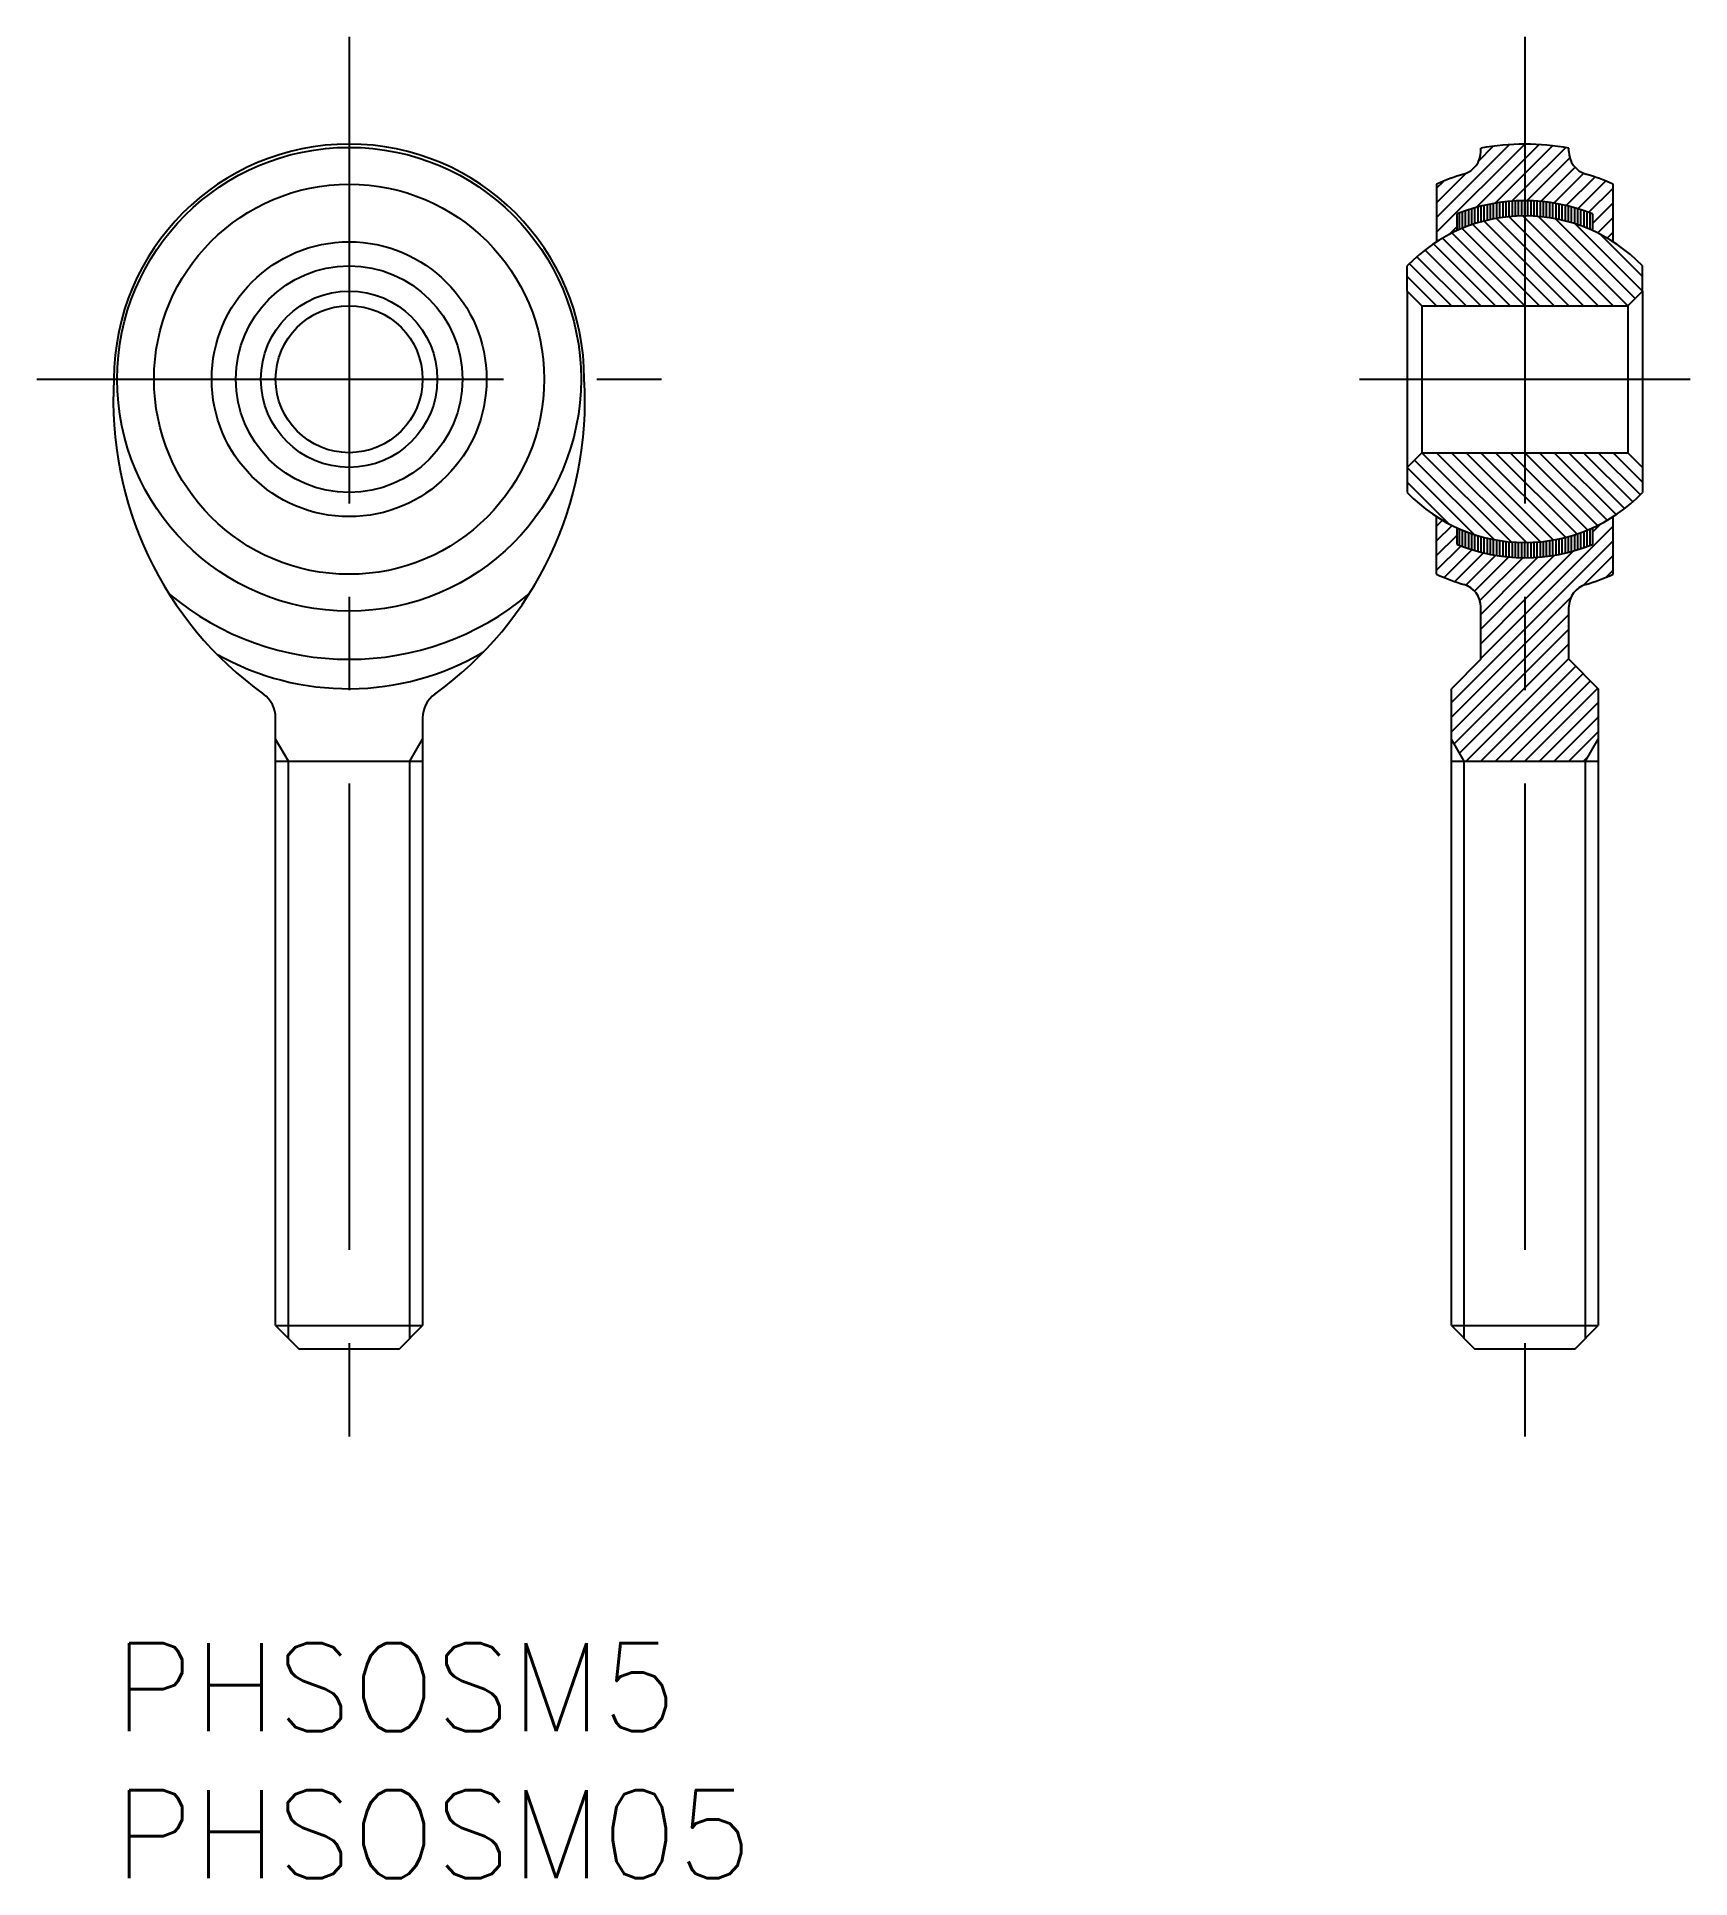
# Model space of a CAD drawing. Extents: x -2.6 to 53.6, y -8 to 54.7.
import ezdxf

# ---------------------------------------------------------------- set-up
doc = ezdxf.new("R2010")
doc.units = 0
doc.header["$LTSCALE"] = 0.5
doc.linetypes.add('CENTER', pattern=[50.8, 31.75, -6.35, 6.35, -6.35])
for name, color, linetype in [('MSM_CENTER', 1, 'CENTER'), ('MSM_CONTINUOUS', 7, 'CONTINUOUS'), ('MSM_NARROW', 5, 'CONTINUOUS'), ('MSM_PART_NUMBER', 7, 'CONTINUOUS')]:
    doc.layers.add(name, color=color, linetype=linetype)
doc.styles.get("Standard").update_dxf_attribs({"font": 'txt.shx', "height": 3, "bigfont": 'bigfont.shx'})

msp = doc.modelspace()

# ---------------------------------------------------------------- linework, layer by layer
at = {"layer": 'MSM_CENTER'}
for p, q in [((8, 54.65), (8, 6.35)), ((48, 54.65), (48, 6.35)), ((-2.625, 43), (18.625, 43)), ((42.375, 43), (53.625, 43))]:
    msp.add_line(p, q, dxfattribs=at)
at = {"layer": 'MSM_CONTINUOUS'}
for p, q in [((46.5, 50.749), (46.5, 50.858)), ((49.5, 50.749), (49.5, 50.858)), ((45, 49.637), (45, 47.676)), ((51, 47.676), (51, 49.637)), ((45.7, 48.058), (45.7, 48.623)), ((50.3, 48.623), (50.3, 48.058)), ((44, 46), (44, 46.856)), ((52, 46), (52, 46.856)), ((44, 46), (44, 40)), ((44, 46), (44.5, 45.5)), ((52, 46), (51.5, 45.5)), ((52, 46), (52, 40)), ((44.5, 45.5), (51.5, 45.5)), ((44.5, 45.5), (44.5, 40.5)), ((51.5, 45.5), (51.5, 40.5)), ((44, 40), (44.5, 40.5)), ((44.5, 40.5), (51.5, 40.5)), ((52, 40), (51.5, 40.5)), ((44, 40), (44, 39.144)), ((52, 40), (52, 39.144)), ((45, 36.363), (45, 38.324)), ((51, 36.363), (51, 38.324)), ((45.7, 37.377), (45.7, 37.942)), ((50.3, 37.942), (50.3, 37.377)), ((46.5, 33.47), (46.5, 35.251)), ((49.5, 33.47), (49.5, 35.251)), ((46.5, 33.47), (45.5, 32.47)), ((49.5, 33.47), (50.5, 32.47)), ((45.5, 10.8), (45.5, 32.47)), ((50.5, 32.47), (50.5, 10.8)), ((5.5, 10.8), (5.5, 31.475)), ((10.5, 31.475), (10.5, 10.8)), ((5.5, 30), (10.5, 30)), ((45.5, 30), (50.5, 30)), ((5.5, 10.8), (10.5, 10.8)), ((5.5, 10.8), (6.3, 10)), ((9.7, 10), (10.5, 10.8)), ((45.5, 10.8), (46.3, 10)), ((45.5, 10.8), (50.5, 10.8)), ((49.7, 10), (50.5, 10.8)), ((9.7, 10), (6.3, 10)), ((49.7, 10), (46.3, 10))]:
    msp.add_line(p, q, dxfattribs=at)
for radius in [7.89, 6.637, 4.676, 3.856, 3, 2.5]:
    msp.add_circle((8, 43), radius, dxfattribs=at)
for centre, radius, start, end in [((8, 43), 8, 0, 180), ((45.7, 50.749), 0.8, 286.53089, 0), ((48, 43), 8, 79.19308, 100.80692), ((50.3, 50.749), 0.8, 180, 253.46911), ((48, 43), 7.283, 106.53089, 114.32381), ((48, 43), 7.283, 65.67619, 73.46911), ((48, 43), 6.075, 67.75296, 112.24704), ((48, 43), 5.556, 43.95027, 136.04973), ((12.257, 42.254), 12.28, 176.51554, 234.25817), ((3.743, 42.254), 12.28, 305.74183, 3.48446), ((48, 43), 5.556, 223.95027, 316.04973), ((48, 43), 6.075, 247.75296, 292.24704), ((48, 43), 7.283, 245.67619, 253.46911), ((48, 43), 7.283, 286.53089, 294.32381), ((45.7, 35.251), 0.8, 0, 73.46911), ((50.3, 35.251), 0.8, 106.53089, 180), ((8, 43), 9.53, 229.97206, 310.02794), ((7.972, 41.551), 9.081, 240.46228, 300.46228), ((4.5, 31.475), 1, 0, 54.25817), ((11.5, 31.475), 1, 125.74183, 180)]:
    msp.add_arc(centre, radius, start, end, dxfattribs=at)
at = {"layer": 'MSM_NARROW'}
for p, q in [((45, 48), (48, 51)), ((45, 48.5), (47.483, 50.983)), ((46.432, 50.432), (46.926, 50.926)), ((48, 50.5), (48.485, 50.985)), ((48, 50), (48.943, 50.943)), ((48, 49.5), (49.378, 50.878)), ((46.342, 48.842), (48, 50.5)), ((48.073, 49.073), (49.533, 50.533)), ((48.547, 49.047), (49.71, 50.21)), ((45, 49), (46.019, 50.019)), ((45, 49.5), (45.233, 49.733)), ((46.987, 48.987), (48, 50)), ((47.557, 49.057), (48, 49.5)), ((48.99, 48.99), (50.008, 50.008)), ((49.407, 48.907), (50.38, 49.88)), ((49.799, 48.799), (50.743, 49.743)), ((50.171, 48.671), (51, 49.5)), ((46.515, 48.352), (46.515, 48.889)), ((46.621, 48.379), (46.621, 48.913)), ((46.727, 48.406), (46.727, 48.938)), ((46.833, 48.432), (46.833, 48.962)), ((46.939, 48.451), (46.939, 48.979)), ((47.045, 48.47), (47.045, 48.996)), ((47.151, 48.489), (47.151, 49.014)), ((47.258, 48.505), (47.258, 49.028)), ((47.364, 48.516), (47.364, 49.039)), ((47.47, 48.527), (47.47, 49.049)), ((47.576, 48.539), (47.576, 49.059)), ((47.682, 48.545), (47.682, 49.065)), ((47.788, 48.548), (47.788, 49.068)), ((47.894, 48.552), (47.894, 49.072)), ((48, 48.556), (48, 49.075)), ((48, 48.556), (48, 49.075)), ((48.106, 48.552), (48.106, 49.072)), ((48.212, 48.548), (48.212, 49.068)), ((48.318, 48.545), (48.318, 49.065)), ((48.424, 48.539), (48.424, 49.059)), ((48.53, 48.527), (48.53, 49.049)), ((48.636, 48.516), (48.636, 49.039)), ((48.742, 48.505), (48.742, 49.028)), ((48.849, 48.489), (48.849, 49.014)), ((48.955, 48.47), (48.955, 48.996)), ((49.061, 48.451), (49.061, 48.979)), ((49.167, 48.432), (49.167, 48.962)), ((49.273, 48.406), (49.273, 48.938)), ((49.379, 48.379), (49.379, 48.913)), ((49.485, 48.352), (49.485, 48.889)), ((50.3, 48.3), (51, 49)), ((45.773, 48.088), (45.773, 48.65)), ((45.879, 48.131), (45.879, 48.689)), ((45.985, 48.175), (45.985, 48.729)), ((46.091, 48.217), (46.091, 48.766)), ((46.197, 48.252), (46.197, 48.798)), ((49, 45.5), (46.235, 48.265)), ((46.303, 48.287), (46.303, 48.83)), ((46.409, 48.322), (46.409, 48.862)), ((49.5, 45.5), (46.621, 48.379)), ((50, 45.5), (47.032, 48.468)), ((50.5, 45.5), (47.472, 48.528)), ((51, 45.5), (47.948, 48.552)), ((51.5, 45.5), (48.468, 48.532)), ((51.75, 45.75), (49.043, 48.457)), ((49.591, 48.322), (49.591, 48.862)), ((49.697, 48.287), (49.697, 48.83)), ((52, 46), (49.721, 48.279)), ((49.803, 48.252), (49.803, 48.798)), ((49.909, 48.217), (49.909, 48.766)), ((50.015, 48.175), (50.015, 48.729)), ((50.121, 48.131), (50.121, 48.689)), ((50.227, 48.088), (50.227, 48.65)), ((50.472, 47.972), (51, 48.5)), ((47.5, 45.5), (45.204, 47.796)), ((45.416, 47.916), (45.7, 48.2)), ((48, 45.5), (45.529, 47.971)), ((48.5, 45.5), (45.872, 48.128)), ((52, 46.5), (50.584, 47.916)), ((50.797, 47.797), (51, 48)), ((46, 45.5), (44.33, 47.17)), ((46.5, 45.5), (44.604, 47.396)), ((47, 45.5), (44.896, 47.604)), ((45, 45.5), (44, 46.5)), ((45.5, 45.5), (44.073, 46.927)), ((46.957, 37.543), (44.25, 40.25)), ((47.532, 37.468), (44.5, 40.5)), ((48.052, 37.448), (45, 40.5)), ((48.528, 37.472), (45.5, 40.5)), ((48.968, 37.532), (46, 40.5)), ((49.379, 37.621), (46.5, 40.5)), ((49.765, 37.735), (47, 40.5)), ((50.128, 37.872), (47.5, 40.5)), ((50.471, 38.029), (48, 40.5)), ((50.796, 38.204), (48.5, 40.5)), ((51.104, 38.396), (49, 40.5)), ((51.396, 38.604), (49.5, 40.5)), ((51.67, 38.83), (50, 40.5)), ((51.927, 39.073), (50.5, 40.5)), ((52, 39.5), (51, 40.5)), ((46.279, 37.721), (44, 40)), ((45.416, 38.084), (44, 39.5)), ((45, 38), (45.203, 38.203)), ((45, 37.5), (45.528, 38.028)), ((45, 37), (45.7, 37.7)), ((45.773, 37.35), (45.773, 37.912)), ((45.879, 37.311), (45.879, 37.869)), ((45.985, 37.271), (45.985, 37.825)), ((46.091, 37.234), (46.091, 37.783)), ((46.197, 37.202), (46.197, 37.748)), ((46.303, 37.17), (46.303, 37.713)), ((46.409, 37.138), (46.409, 37.678)), ((46.515, 37.111), (46.515, 37.648)), ((46.621, 37.087), (46.621, 37.621)), ((46.727, 37.062), (46.727, 37.594)), ((48, 35), (51, 38)), ((49.273, 37.062), (49.273, 37.594)), ((49.379, 37.087), (49.379, 37.621)), ((49.485, 37.111), (49.485, 37.648)), ((49.591, 37.138), (49.591, 37.678)), ((49.697, 37.17), (49.697, 37.713)), ((49.803, 37.202), (49.803, 37.748)), ((49.909, 37.234), (49.909, 37.783)), ((50.015, 37.271), (50.015, 37.825)), ((50.121, 37.311), (50.121, 37.869)), ((50.227, 37.35), (50.227, 37.912)), ((50.3, 37.8), (50.584, 38.084)), ((45, 36.5), (45.829, 37.329)), ((45.257, 36.257), (46.201, 37.201)), ((45.62, 36.12), (46.593, 37.093)), ((45.992, 35.992), (47.01, 37.01)), ((46.833, 37.038), (46.833, 37.568)), ((46.939, 37.021), (46.939, 37.549)), ((47.045, 37.004), (47.045, 37.53)), ((47.151, 36.986), (47.151, 37.511)), ((47.258, 36.972), (47.258, 37.495)), ((47.364, 36.961), (47.364, 37.484)), ((47.47, 36.951), (47.47, 37.473)), ((47.576, 36.941), (47.576, 37.461)), ((47.682, 36.935), (47.682, 37.455)), ((47.788, 36.932), (47.788, 37.452)), ((47.894, 36.928), (47.894, 37.448)), ((48, 34.5), (51, 37.5)), ((48, 36.925), (48, 37.444)), ((48, 36.925), (48, 37.444)), ((48, 35.5), (49.658, 37.158)), ((48, 36), (49.013, 37.013)), ((48.106, 36.928), (48.106, 37.448)), ((48.212, 36.932), (48.212, 37.452)), ((48.318, 36.935), (48.318, 37.455)), ((48.424, 36.941), (48.424, 37.461)), ((48.53, 36.951), (48.53, 37.473)), ((48.636, 36.961), (48.636, 37.484)), ((48.742, 36.972), (48.742, 37.495)), ((48.849, 36.986), (48.849, 37.511)), ((48.955, 37.004), (48.955, 37.53)), ((49.061, 37.021), (49.061, 37.549)), ((49.167, 37.038), (49.167, 37.568)), ((49.981, 35.981), (51, 37)), ((46.29, 35.79), (47.453, 36.953)), ((46.467, 35.467), (47.927, 36.927)), ((46.5, 35), (48, 36.5)), ((48, 36.5), (48.443, 36.943)), ((50.767, 36.267), (51, 36.5)), ((46.5, 34.5), (48, 36)), ((46.5, 34), (48, 35.5)), ((48, 34), (49.568, 35.568)), ((45.5, 32), (48, 34.5)), ((46.5, 33.5), (48, 35)), ((48, 33.5), (49.5, 35)), ((48, 33), (49.5, 34.5)), ((45.5, 31.5), (48, 34)), ((48, 32.5), (49.5, 34)), ((45.5, 31), (48, 33.5)), ((48, 32), (49.5, 33.5)), ((48, 31.5), (49.735, 33.235)), ((45.591, 30.591), (48, 33)), ((48, 31), (49.985, 32.985)), ((48, 30.5), (50.235, 32.735)), ((45.775, 30.275), (48, 32.5)), ((46, 30), (48, 32)), ((48, 30), (50.485, 32.485)), ((48.5, 30), (50.5, 32)), ((46.5, 30), (48, 31.5)), ((49, 30), (50.5, 31.5)), ((5.933, 30), (5.5, 30.75)), ((10.067, 30), (10.5, 30.75)), ((45.933, 30), (45.5, 30.75)), ((47, 30), (48, 31)), ((49.5, 30), (50.5, 31)), ((50.067, 30), (50.5, 30.75)), ((47.5, 30), (48, 30.5)), ((50, 30), (50.159, 30.159)), ((5.933, 10.367), (5.933, 30)), ((10.067, 10.367), (10.067, 30)), ((45.933, 10.367), (45.933, 30)), ((48, 30), (48, 30)), ((50.067, 10.367), (50.067, 30))]:
    msp.add_line(p, q, dxfattribs=at)

# ---------------------------------------------------------------- texts
at = {"layer": 'MSM_PART_NUMBER'}
for s, p in [('PHSOSM5', (0, -3)), ('PHSOSM05', (0, -8))]:
    msp.add_text(s, height=3, dxfattribs=at).set_placement(p)

doc.saveas('drawing.dxf')
